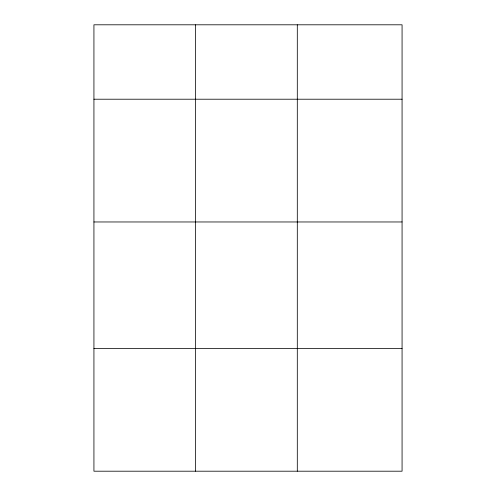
<?xml version="1.0" encoding="UTF-8"?>
<svg xmlns="http://www.w3.org/2000/svg" width="496" height="496" viewBox="0 0 496 496"><rect width="100%" height="100%" fill="white"/><g stroke="black" fill="none" stroke-linecap="round" stroke-linejoin="round"><path stroke-width="0.74" d="M402.07 221.966L402.07 24.8L93.93 24.8L93.93 471.2L402.07 471.2L402.07 221.966L93.93 221.966M93.93 99.212L402.07 99.212M93.93 348.446L402.07 348.446M297.302 24.8L297.302 471.2M195.616 24.8L195.616 471.2"/></g></svg>
